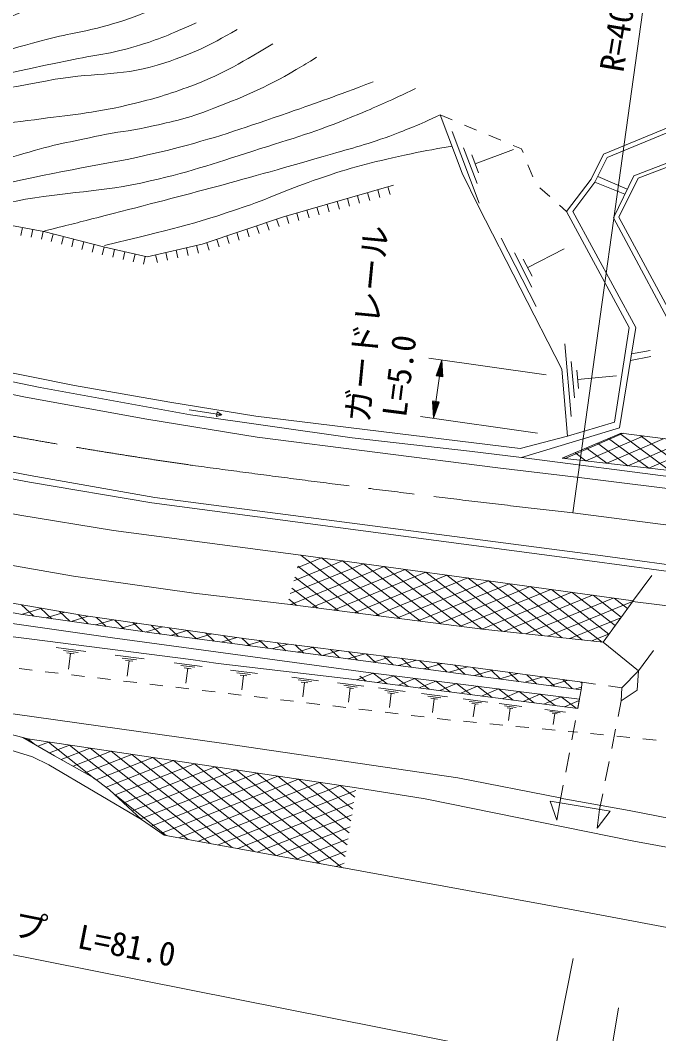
# Model space of a CAD drawing. Units: millimetres, scale not verified. Extents: x 40000 to 680000, y 20000 to 380000.
# Drawn here: x 104066 to 152570, y 243454 to 320500 of the extents above; entities that cross this region are included whole.
import ezdxf
from ezdxf.enums import TextEntityAlignment as Align

# ---------------------------------------------------------------- set-up
doc = ezdxf.new("R2010")
doc.units = ezdxf.units.MM
doc.header["$LTSCALE"] = 1000
doc.linetypes.add('CHAIN', pattern=[18.5, 12, -1.5, 3.5, -1.5])
for name, color, linetype, lineweight in [('M-BGD', 7, 'Continuous', 13), ('M-BMK', 2, 'CHAIN', 13), ('M-BMK-OTRS', 5, 'Continuous', 13), ('M-BMK-SRVR', 3, 'Continuous', 13), ('M-STR-HTXT', 7, 'Continuous', 13)]:
    doc.layers.add(name, color=color, linetype=linetype, lineweight=lineweight)
doc.styles.add('ＭＳ ゴシック', font='')
doc.styles.get('ＭＳ ゴシック').set_extended_font_data('MS Gothic')

msp = doc.modelspace()

# ---------------------------------------------------------------- linework, layer by layer
at = {"layer": 'M-BGD'}
for p, q in [((135967, 313307), (136890, 312920)), ((137812, 312534), (138734, 312147)), ((138922, 306586), (136873, 312034)), ((139656, 311760), (140578, 311373)), ((138773, 308085), (137749, 310809)), ((138624, 309583), (141530, 310676)), ((141500, 310986), (142146, 310715)), ((142146, 310715), (142259, 310438)), ((138880, 308902), (138368, 310264)), ((142637, 309512), (143015, 308586)), ((147722, 308189), (150000, 307280)), ((147941, 308629), (150182, 307655)), ((131222, 307607), (131387, 307030)), ((131991, 307827), (132156, 307251)), ((143536, 307762), (144287, 307102)), ((128146, 306725), (128311, 306149)), ((128915, 306946), (129080, 306369)), ((129684, 307166), (129849, 306589)), ((130453, 307387), (130618, 306810)), ((125838, 306064), (126004, 305487)), ((126608, 306284), (126773, 305708)), ((127377, 306505), (127542, 305928)), ((145039, 306442), (145572, 305974)), ((122781, 305122), (122973, 304554)), ((123539, 305378), (123731, 304810)), ((124300, 305623), (124466, 305046)), ((125069, 305844), (125235, 305267)), ((104222, 304737), (104113, 304147)), ((105009, 304592), (104900, 304002)), ((105796, 304447), (105687, 303857)), ((120507, 304354), (120699, 303786)), ((121265, 304610), (121457, 304042)), ((122023, 304866), (122215, 304298)), ((106571, 304251), (106421, 303670)), ((107346, 304051), (107196, 303470)), ((108120, 303852), (107971, 303271)), ((108895, 303652), (108745, 303071)), ((118233, 303587), (118425, 303018)), ((118991, 303843), (119183, 303274)), ((119749, 304098), (119941, 303530)), ((143256, 298750), (140594, 303925)), ((109670, 303453), (109520, 302872)), ((110445, 303253), (110295, 302672)), ((111224, 303074), (111091, 302489)), ((112004, 302896), (111871, 302311)), ((115124, 302837), (115258, 302253)), ((115904, 303016), (116038, 302431)), ((116684, 303194), (116817, 302609)), ((117464, 303373), (117597, 302788)), ((142936, 300221), (141604, 302809)), ((142615, 301693), (145376, 303113)), ((112784, 302719), (112651, 302133)), ((113564, 302541), (113431, 301956)), ((114344, 302659), (114478, 302074)), ((142948, 301046), (142282, 302339)), ((145916, 290374), (145433, 295901)), ((150504, 295154), (151912, 295402)), ((146164, 291788), (145923, 294551)), ((151983, 294929), (150420, 294638)), ((146472, 292511), (146351, 293893)), ((146412, 293202), (149360, 293459)), ((116906, 290894), (119374, 290498)), ((118974, 290372), (119034, 290743)), ((119374, 290498), (118974, 290372)), ((119034, 290743), (119374, 290498)), ((149213, 289941), (145644, 288893)), ((149721, 289121), (145229, 287221)), ((149876, 289101), (145452, 287195)), ((153397, 286262), (149619, 289078)), ((165506, 287061), (149721, 289121)), ((154986, 286076), (151150, 288934)), ((145644, 288893), (142040, 287952)), ((151427, 288898), (147041, 287008)), ((150219, 286635), (147911, 288355)), ((152979, 288696), (148630, 286822)), ((151808, 286449), (148765, 288716)), ((154531, 288493), (150219, 286635)), ((156083, 288291), (151808, 286449)), ((147041, 287008), (146203, 287633)), ((148630, 286822), (147057, 287994)), ((142146, 287264), (162843, 284575)), ((145229, 287221), (162932, 285143)), ((145452, 287195), (145349, 287271)), ((125375, 279838), (131333, 275220)), ((124580, 276920), (130131, 279188)), ((124632, 276077), (131716, 278971)), ((124845, 277893), (128546, 279405)), ((125110, 278865), (126961, 279621)), ((125147, 279002), (129769, 275420)), ((126961, 279621), (132898, 275019)), ((128546, 279405), (134462, 274819)), ((130131, 279188), (136026, 274619)), ((131716, 278971), (137590, 274419)), ((124920, 278167), (128205, 275620)), ((126243, 275871), (133302, 278755)), ((127854, 275665), (134887, 278538)), ((129464, 275459), (136472, 278322)), ((133302, 278755), (139154, 274219)), ((134887, 278538), (140673, 274053)), ((136472, 278322), (142192, 273889)), ((150588, 276311), (152054, 278294)), ((131075, 275253), (138058, 278105)), ((132686, 275047), (139639, 277887)), ((134297, 274840), (141219, 277668)), ((135907, 274634), (142798, 277449)), ((138058, 278105), (143711, 273724)), ((139646, 277886), (145229, 273559)), ((141236, 277666), (146748, 273394)), ((142826, 277446), (148266, 273229)), ((124692, 277331), (126641, 275820)), ((137518, 274428), (144378, 277231)), ((139129, 274222), (145957, 277012)), ((140798, 274040), (147537, 276793)), ((144416, 277225), (148786, 273838)), ((146007, 277005), (149257, 274485)), ((147597, 276784), (149729, 275132)), ((104164, 276066), (105084, 275201)), ((124464, 276495), (125077, 276021)), ((142470, 273858), (149116, 276574)), ((144141, 273677), (150588, 276311)), ((148337, 273222), (150627, 276364)), ((149187, 276564), (150200, 275779)), ((150588, 276311), (154558, 275825)), ((104162, 275333), (105701, 275798)), ((105599, 275815), (106462, 275005)), ((106041, 275065), (107456, 275492)), ((107034, 275565), (107840, 274808)), ((107921, 274797), (109235, 275193)), ((108469, 275315), (109218, 274611)), ((109863, 275103), (110596, 274415)), ((145812, 273496), (149691, 275080)), ((109801, 274528), (111113, 274924)), ((111242, 274906), (111974, 274218)), ((111680, 274260), (112992, 274656)), ((112620, 274709), (113352, 274021)), ((113560, 273992), (114870, 274387)), ((113998, 274512), (114724, 273831)), ((115377, 274315), (116084, 273651)), ((115469, 273732), (116749, 274119)), ((116755, 274118), (117443, 273472)), ((117395, 273478), (118628, 273850)), ((118134, 273921), (118803, 273292)), ((119321, 273224), (120506, 273582)), ((119512, 273724), (120163, 273112)), ((120891, 273527), (121523, 272933)), ((147484, 273314), (148794, 273850)), ((106801, 272810), (109047, 272521)), ((121246, 272969), (122432, 273327)), ((122247, 273351), (122883, 272753)), ((123172, 272715), (124386, 273082)), ((123596, 273181), (124243, 272574)), ((124945, 273011), (125603, 272394)), ((125098, 272461), (126341, 272836)), ((126294, 272842), (126962, 272214)), ((148337, 273222), (151042, 271031)), ((107343, 272588), (108466, 272443)), ((107604, 272402), (108166, 272330)), ((107885, 272366), (107731, 271168)), ((111284, 272233), (113472, 271952)), ((111812, 272017), (112906, 271876)), ((127023, 272206), (128295, 272590)), ((127643, 272672), (128322, 272035)), ((128949, 271952), (130250, 272345)), ((128993, 272503), (129682, 271855)), ((130342, 272333), (131042, 271675)), ((130874, 271697), (132204, 272099)), ((131691, 272163), (132402, 271496)), ((133040, 271994), (133762, 271316)), ((151042, 271031), (152183, 272598)), ((103974, 271215), (104967, 271096)), ((112067, 271836), (112614, 271765)), ((112340, 271801), (112190, 270634)), ((115758, 271657), (117884, 271384)), ((116271, 271447), (117334, 271310)), ((116519, 271271), (117050, 271203)), ((116784, 271237), (116639, 270103)), ((132800, 271443), (134159, 271853)), ((134389, 271824), (135122, 271136)), ((134725, 271189), (136113, 271608)), ((135738, 271655), (136482, 270957)), ((136651, 270934), (138051, 271357)), ((137087, 271485), (137842, 270777)), ((138450, 271303), (139202, 270597)), ((105960, 270977), (106953, 270859)), ((107946, 270740), (108939, 270621)), ((109932, 270502), (110925, 270383)), ((120032, 271086), (122087, 270845)), ((120530, 270889), (121557, 270768)), ((120770, 270722), (121284, 270661)), ((121027, 270692), (120899, 269596)), ((124695, 270551), (126718, 270289)), ((129639, 270354), (130865, 270869)), ((129855, 270631), (130340, 270263)), ((130865, 270869), (146543, 268889)), ((130865, 270869), (131936, 270056)), ((131217, 270149), (132452, 270669)), ((132452, 270669), (133531, 269850)), ((132795, 269945), (134040, 270468)), ((134040, 270468), (135127, 269643)), ((138576, 270680), (139961, 271098)), ((139816, 271118), (140562, 270417)), ((140502, 270425), (141872, 270839)), ((141182, 270932), (141921, 270238)), ((142427, 270171), (143782, 270580)), ((142548, 270747), (143281, 270058)), ((143913, 270562), (144641, 269878)), ((149764, 269762), (151042, 271031)), ((111917, 270264), (112910, 270145)), ((113903, 270027), (114896, 269908)), ((115889, 269790), (116882, 269671)), ((125183, 270351), (126194, 270220)), ((125418, 270183), (125924, 270118)), ((125671, 270151), (125532, 269072)), ((128157, 270142), (130179, 269880)), ((128645, 269942), (129656, 269811)), ((128880, 269774), (129386, 269709)), ((129133, 269742), (128993, 268663)), ((131277, 269738), (133300, 269476)), ((134374, 269741), (135627, 270268)), ((135627, 270268), (136722, 269437)), ((135952, 269536), (137215, 270067)), ((137215, 270067), (138317, 269230)), ((137530, 269332), (138802, 269867)), ((138802, 269867), (139913, 269024)), ((139108, 269128), (140389, 269666)), ((140389, 269666), (141508, 268817)), ((144353, 269917), (145692, 270321)), ((145279, 270377), (146001, 269699)), ((146278, 269662), (146708, 269792)), ((146645, 270192), (146746, 270096)), ((146756, 270177), (147765, 270037)), ((148755, 269901), (149764, 269762)), ((149764, 269762), (149728, 268767)), ((117875, 269553), (118868, 269435)), ((119861, 269316), (120854, 269198)), ((121847, 269080), (122840, 268961)), ((131766, 269538), (132777, 269407)), ((132001, 269370), (132507, 269305)), ((132254, 269338), (132114, 268259)), ((134557, 269314), (136531, 269058)), ((135033, 269118), (136020, 268990)), ((135263, 268955), (135756, 268891)), ((135510, 268923), (135374, 267870)), ((137710, 268905), (139581, 268663)), ((140686, 268923), (141977, 269466)), ((141977, 269466), (143104, 268611)), ((142265, 268719), (143564, 269265)), ((143564, 269265), (144699, 268404)), ((143843, 268515), (145151, 269065)), ((145151, 269065), (146295, 268197)), ((146430, 268256), (146685, 269608)), ((123833, 268843), (124826, 268725)), ((125819, 268606), (126812, 268488)), ((127805, 268370), (128798, 268251)), ((129791, 268133), (130784, 268015)), ((138162, 268720), (139097, 268599)), ((138380, 268565), (138847, 268505)), ((138613, 268535), (138484, 267537)), ((140440, 268552), (142181, 268327)), ((140860, 268380), (141731, 268267)), ((141063, 268235), (141498, 268179)), ((141280, 268207), (141160, 267279)), ((145421, 268311), (146526, 268775)), ((146543, 268889), (146437, 268179)), ((149728, 268767), (149491, 267578)), ((131777, 267896), (132770, 267778)), ((133763, 267659), (134756, 267541)), ((135749, 267423), (136742, 267304)), ((143907, 268103), (145483, 267899)), ((144287, 267947), (145075, 267845)), ((144471, 267817), (144865, 267766)), ((144668, 267791), (144559, 266950)), ((137737, 267207), (138732, 267111)), ((139728, 267015), (140723, 266919)), ((141718, 266823), (142714, 266727)), ((143709, 266631), (144705, 266535)), ((145967, 265800), (146245, 267274)), ((149295, 266597), (149001, 265126)), ((104514, 265821), (104632, 265868)), ((104632, 265868), (129602, 262144)), ((104632, 265868), (105151, 265455)), ((145700, 266439), (146064, 266403)), ((146397, 266370), (146064, 266403)), ((148387, 266167), (147392, 266268)), ((150377, 265965), (149382, 266066)), ((152367, 265762), (151372, 265863)), ((105401, 265311), (106215, 265632)), ((106215, 265632), (109758, 262815)), ((106288, 264801), (107797, 265396)), ((107181, 264293), (109380, 265160)), ((107797, 265396), (116815, 258227)), ((109380, 265160), (118485, 257922)), ((108079, 263787), (110962, 264924)), ((108977, 263281), (112545, 264688)), ((109833, 262759), (114127, 264452)), ((110962, 264924), (120154, 257617)), ((112545, 264688), (121824, 257312)), ((114127, 264452), (123493, 257007)), ((145504, 263343), (145782, 264817)), ((110590, 262197), (115710, 264216)), ((111275, 261608), (117292, 263980)), ((111923, 261003), (118875, 263744)), ((112572, 260399), (120457, 263508)), ((115710, 264216), (125163, 256702)), ((117292, 263980), (126832, 256396)), ((118875, 263744), (128502, 256091)), ((120457, 263508), (128746, 256919)), ((148805, 264146), (148511, 262675)), ((113220, 259794), (122040, 263272)), ((114005, 259244), (123622, 263036)), ((114802, 258698), (125205, 262800)), ((122040, 263272), (128894, 257823)), ((123622, 263036), (129043, 258727)), ((125205, 262800), (129191, 259632)), ((116113, 258355), (126787, 262564)), ((117603, 258083), (128370, 262328)), ((126787, 262564), (129339, 260536)), ((128370, 262328), (129487, 261440)), ((145064, 261008), (145319, 262360)), ((111266, 261617), (115146, 258532)), ((119094, 257811), (129569, 261941)), ((148315, 261694), (148077, 260505)), ((120584, 257538), (129418, 261022)), ((122074, 257266), (129268, 260102)), ((123564, 256994), (129117, 259183)), ((125055, 256721), (128967, 258264)), ((126545, 256449), (128816, 257345)), ((150669, 258096), (191010, 250754)), ((128035, 256177), (128666, 256425))]:
    msp.add_line(p, q, dxfattribs=at)
for points in [[(161471, 296690), (154529, 295403), (149127, 305484), (150671, 308662), (171650, 316723)], [(161374, 297104), (154760, 295879), (149539, 305520), (151004, 308494), (171823, 316422)], [(145572, 305974), (147438, 308429), (148379, 310311), (158624, 314546)], [(72574, 300314), (93318, 295112), (105570, 292573), (117004, 290513), (129291, 288756), (138205, 287744), (142146, 287264), (149586, 289528), (150829, 297145), (146035, 305970), (147722, 308189), (148663, 310071), (158908, 314306)], [(145644, 288893), (145200, 293971), (138879, 306347), (137636, 308868), (135967, 313307)], [(86117, 302564), (97166, 304863), (101605, 305219), (105848, 304437), (110500, 303239), (113696, 302511), (117887, 303470), (124066, 305556), (132429, 307953)], [(145572, 305974), (150314, 297132), (149213, 289941)], [(142040, 287952), (121965, 290391), (115431, 291457), (108186, 292744), (101493, 294076), (95101, 295327), (85069, 297627), (75818, 299962), (72719, 300847)], [(70562, 292917), (75518, 291585), (84605, 289424), (94081, 287423), (104763, 285374), (114072, 283815), (147516, 279378), (156523, 278154), (165127, 276950), (203788, 271834), (222631, 269335), (243025, 266611), (264583, 263694), (286851, 260804), (308637, 258154)], [(91001, 285426), (96589, 284240), (104039, 282886), (111151, 281700), (125375, 279838)], [(68042, 283650), (85020, 279667), (96596, 277385), (108866, 275246), (121224, 273479), (137328, 271455), (146756, 270177)], [(146756, 270177), (146685, 269608), (127065, 272201), (114228, 273896), (104089, 275343), (93773, 277234), (83546, 279321), (67868, 283010)], [(90831, 281446), (95657, 280430), (108103, 278229), (117247, 276959), (124359, 276112)], [(125375, 279838), (138713, 278016), (150627, 276364)], [(146437, 268179), (129018, 270434), (119111, 271597), (117015, 271899), (104942, 273452), (94501, 274740), (90986, 275148), (88322, 275281), (79462, 275699), (68383, 276178)], [(92761, 276160), (111067, 273559), (130865, 270869)], [(148337, 273222), (139175, 274216), (124359, 276112)], [(64840, 271940), (87192, 268807), (102263, 265336), (104984, 264510), (106242, 263897), (113269, 259748)], [(151042, 271031), (150936, 269571), (149728, 268767)], [(87440, 270027), (103781, 266104), (104632, 265868)], [(87440, 270027), (119526, 265527), (137306, 262902), (145095, 261378)], [(128608, 256072), (115007, 258558), (113269, 259748), (110852, 262002), (109609, 262926), (106662, 264586), (104249, 265974)], [(129602, 262144), (134831, 261301), (150669, 258096)], [(145079, 261367), (150328, 260436), (168108, 256965)], [(144322, 261132), (148894, 260369), (147882, 259090), (148077, 260505)], [(144322, 261132), (144828, 259685), (145064, 261008)], [(189643, 244699), (145786, 252929), (128502, 256091)]]:
    msp.add_lwpolyline(points, dxfattribs=at)
for points, knots in [([(78546, 322273), (80611, 320658), (81368, 319880), (83550, 319123), (84740, 318710), (85435, 318535), (86683, 318361), (88323, 318132), (89260, 318085), (90916, 318107), (92778, 318132), (93823, 318295), (95657, 318615), (97704, 318972), (98833, 319284), (100822, 319885), (102675, 320445), (103642, 320969), (105479, 321578), (106988, 322079), (107827, 322391), (109373, 322764), (110748, 323095), (111242, 323179), (112929, 323441)], [0, 0, 0, 0, 1, 1, 1, 2, 2, 2, 3, 3, 3, 4, 4, 4, 5, 5, 5, 6, 6, 6, 7, 7, 7, 8, 8, 8, 8]), ([(78071, 319246), (79223, 318135), (79611, 317656), (80841, 317006), (81509, 316653), (81888, 316438), (82619, 316244), (84237, 315814), (85178, 315606), (86852, 315567), (88440, 315530), (89336, 315570), (90916, 315736), (93787, 316038), (95376, 316396), (98197, 317006), (101568, 317735), (103400, 318382), (106749, 319208), (108431, 319623), (109409, 319718), (111067, 320224), (112618, 320697), (113161, 320916), (114961, 321663)], [0, 0, 0, 0, 1, 1, 1, 2, 2, 2, 3, 3, 3, 4, 4, 4, 5, 5, 5, 6, 6, 6, 7, 7, 7, 8, 8, 8, 8]), ([(77214, 311732), (78619, 311519), (79057, 311467), (80248, 311418), (81703, 311359), (82526, 311419), (83973, 311588), (88828, 312152), (91469, 312987), (96265, 313925), (100353, 314725), (102617, 315310), (106723, 316012), (109963, 316566), (111932, 316206), (115046, 317260), (117289, 318019), (118195, 318446), (120549, 319800)], [0, 0, 0, 0, 1, 1, 1, 2, 2, 2, 3, 3, 3, 4, 4, 4, 5, 5, 5, 6, 6, 6, 6]), ([(77583, 314965), (79922, 314332), (80671, 314099), (82703, 313874), (84348, 313691), (85283, 313636), (86937, 313704), (89773, 313821), (91336, 314237), (94133, 314720), (99476, 315644), (102434, 316353), (107744, 317450), (109750, 317864), (110915, 317936), (112875, 318533), (114697, 319088), (115357, 319376), (117417, 320308)], [0, 0, 0, 0, 1, 1, 1, 2, 2, 2, 3, 3, 3, 4, 4, 4, 5, 5, 5, 6, 6, 6, 6]), ([(76793, 308048), (78145, 308112), (78540, 308169), (79655, 308286), (83242, 308659), (85184, 309328), (88715, 310064), (92226, 310796), (94153, 311411), (97689, 312011), (100581, 312502), (102235, 312542), (105140, 312942), (107892, 313322), (109461, 313414), (112167, 314043), (113981, 314465), (114990, 314759), (116739, 315398), (119421, 316377), (120343, 317005), (123259, 318700)], [0, 0, 0, 0, 1, 1, 1, 2, 2, 2, 3, 3, 3, 4, 4, 4, 5, 5, 5, 6, 6, 6, 7, 7, 7, 7]), ([(95969, 307495), (96338, 307387), (96514, 307360), (96868, 307374), (97395, 307394), (97646, 307645), (98133, 307846), (99493, 308407), (100205, 308833), (101560, 309404), (102614, 309849), (103232, 310031), (104327, 310363), (106558, 311040), (107855, 311252), (110135, 311741), (111481, 312030), (112263, 312048), (113607, 312350), (115446, 312762), (116502, 312948), (118263, 313620), (120987, 314658), (122522, 315278), (125037, 316752), (125638, 317105), (125860, 317219), (126561, 317684)], [0, 0, 0, 0, 1, 1, 1, 2, 2, 2, 3, 3, 3, 4, 4, 4, 5, 5, 5, 6, 6, 6, 7, 7, 7, 8, 8, 8, 9, 9, 9, 9]), ([(91733, 305950), (92401, 305747), (92677, 305669), (93298, 305662), (93958, 305656), (94315, 305825), (94960, 305964), (98561, 306744), (100499, 307513), (104090, 308335), (108746, 309400), (111442, 309615), (116062, 310826), (119376, 311694), (121185, 312359), (124424, 313475), (126960, 314349), (127788, 314651), (130879, 315821)], [0, 0, 0, 0, 1, 1, 1, 2, 2, 2, 3, 3, 3, 4, 4, 4, 5, 5, 5, 6, 6, 6, 6]), ([(97433, 304885), (97481, 304928), (97501, 304939), (97546, 304972), (97948, 305269), (98233, 305353), (98712, 305496), (100655, 306078), (101756, 306382), (103749, 306759), (107706, 307507), (110021, 307382), (113945, 308286), (117270, 309051), (119075, 309711), (122327, 310741), (125269, 311672), (126932, 312174), (129778, 313366), (131485, 314080), (132072, 314333), (134096, 315313)], [0, 0, 0, 0, 1, 1, 1, 2, 2, 2, 3, 3, 3, 4, 4, 4, 5, 5, 5, 6, 6, 6, 7, 7, 7, 7]), ([(105767, 304452), (107765, 304945), (108275, 305081), (109881, 305492), (116620, 307213), (120392, 308199), (127069, 310148), (129054, 310728), (130193, 310977), (132131, 311699), (133654, 312267), (134179, 312490), (135967, 313307)], [0, 0, 0, 0, 1, 1, 1, 2, 2, 2, 3, 3, 3, 4, 4, 4, 4]), ([(110474, 303375), (115568, 304631), (117058, 304915), (121142, 306338), (123346, 307107), (124522, 307699), (126730, 308455), (129235, 309313), (130678, 309692), (133267, 310243), (134666, 310541), (135147, 310643), (136865, 310921)], [0, 0, 0, 0, 1, 1, 1, 2, 2, 2, 3, 3, 3, 4, 4, 4, 4])]:
    msp.add_open_spline(points, degree=3, knots=knots, dxfattribs=at)
at = {"layer": 'M-BMK'}
msp.add_line((146054, 283048), (169050, 280062), dxfattribs=at)
for centre, radius, start, end in [((168858, 648203), 365218, 254.65814, 261.85947), ((300028, 1630842), 1356561, 262.25209, 263.48271)]:
    msp.add_arc(centre, radius, start, end, dxfattribs=at)
at = {"layer": 'M-BMK-OTRS'}
for points in [[(72205, 299396), (79740, 297364), (88461, 295247), (94472, 293892), (104463, 291860), (113691, 290167), (122073, 288812), (140336, 286483), (146520, 285747)], [(70694, 293402), (75752, 292094), (84757, 289959), (94123, 287939), (104805, 285891), (114283, 284213), (147557, 279895), (156565, 278671), (165169, 277467), (203906, 272270), (222742, 269762), (243066, 267128), (264821, 264259), (286919, 261380), (308679, 258671), (320701, 257316), (328829, 256554), (338227, 255962), (346609, 255623), (351859, 255538), (359733, 255538), (367610, 255678)], [(146520, 285747), (173551, 282378), (179562, 281700), (180578, 281785), (182271, 282208), (183203, 282547), (184642, 283309), (185743, 284156), (186420, 284833), (187013, 285595), (187351, 286188), (187436, 286526), (187436, 287627), (187097, 289151), (186843, 289574)]]:
    msp.add_lwpolyline(points, dxfattribs=at)
at = {"layer": 'M-BMK-SRVR'}
msp.add_line((146054, 283048), (151590, 322993), dxfattribs=at)
at = {"layer": 'M-STR-HTXT'}
for p, q in [((144008, 293539), (135099, 294816)), ((136089, 294674), (135664, 293472)), ((135862, 293444), (136004, 294434)), ((136089, 294674), (135911, 293437)), ((135961, 293429), (136103, 294419)), ((136089, 294674), (136159, 293401)), ((135749, 293712), (135713, 293465)), ((135763, 293458), (135834, 293953)), ((135919, 294193), (135812, 293451)), ((136117, 294165), (136010, 293422)), ((136060, 293415), (136131, 293910)), ((136145, 293656), (136109, 293408)), ((135454, 290246), (135911, 293437)), ((135664, 293472), (136159, 293401)), ((135454, 290246), (135384, 291518)), ((135885, 291492), (135390, 291563)), ((135398, 291264), (135433, 291511)), ((135483, 291504), (135412, 291009)), ((135426, 290755), (135532, 291497)), ((135582, 291490), (135440, 290500)), ((135454, 290246), (135631, 291483)), ((135454, 290246), (135879, 291447)), ((135681, 291476), (135539, 290486)), ((135624, 290726), (135730, 291469)), ((135780, 291462), (135709, 290967)), ((135794, 291207), (135829, 291455)), ((143373, 289111), (134464, 290387)), ((62943, 257493), (143297, 241561)), ((146079, 249166), (144329, 240337)), ((149518, 245420), (147921, 236040))]:
    msp.add_line(p, q, dxfattribs=at)

# ---------------------------------------------------------------- texts
at = {"layer": 'M-BMK-SRVR', "style": 'ＭＳ ゴシック'}
msp.add_text('R=400', height=1833, rotation=80.364, dxfattribs=at).set_placement((148971, 316636), align=Align.MIDDLE_LEFT)
at = {"layer": 'M-STR-HTXT', "style": 'ＭＳ ゴシック'}
for s, rotation, p in [('ガードレール', 84.459, (131844, 297291)), ('L=5.0', 82.708, (134317, 293281)), ('ガードパイプ  L=81.0', 348.786, (103298, 250419))]:
    msp.add_text(s, height=1833, rotation=rotation, dxfattribs=at).set_placement(p, align=Align.BOTTOM_CENTER)

doc.saveas('drawing.dxf')
